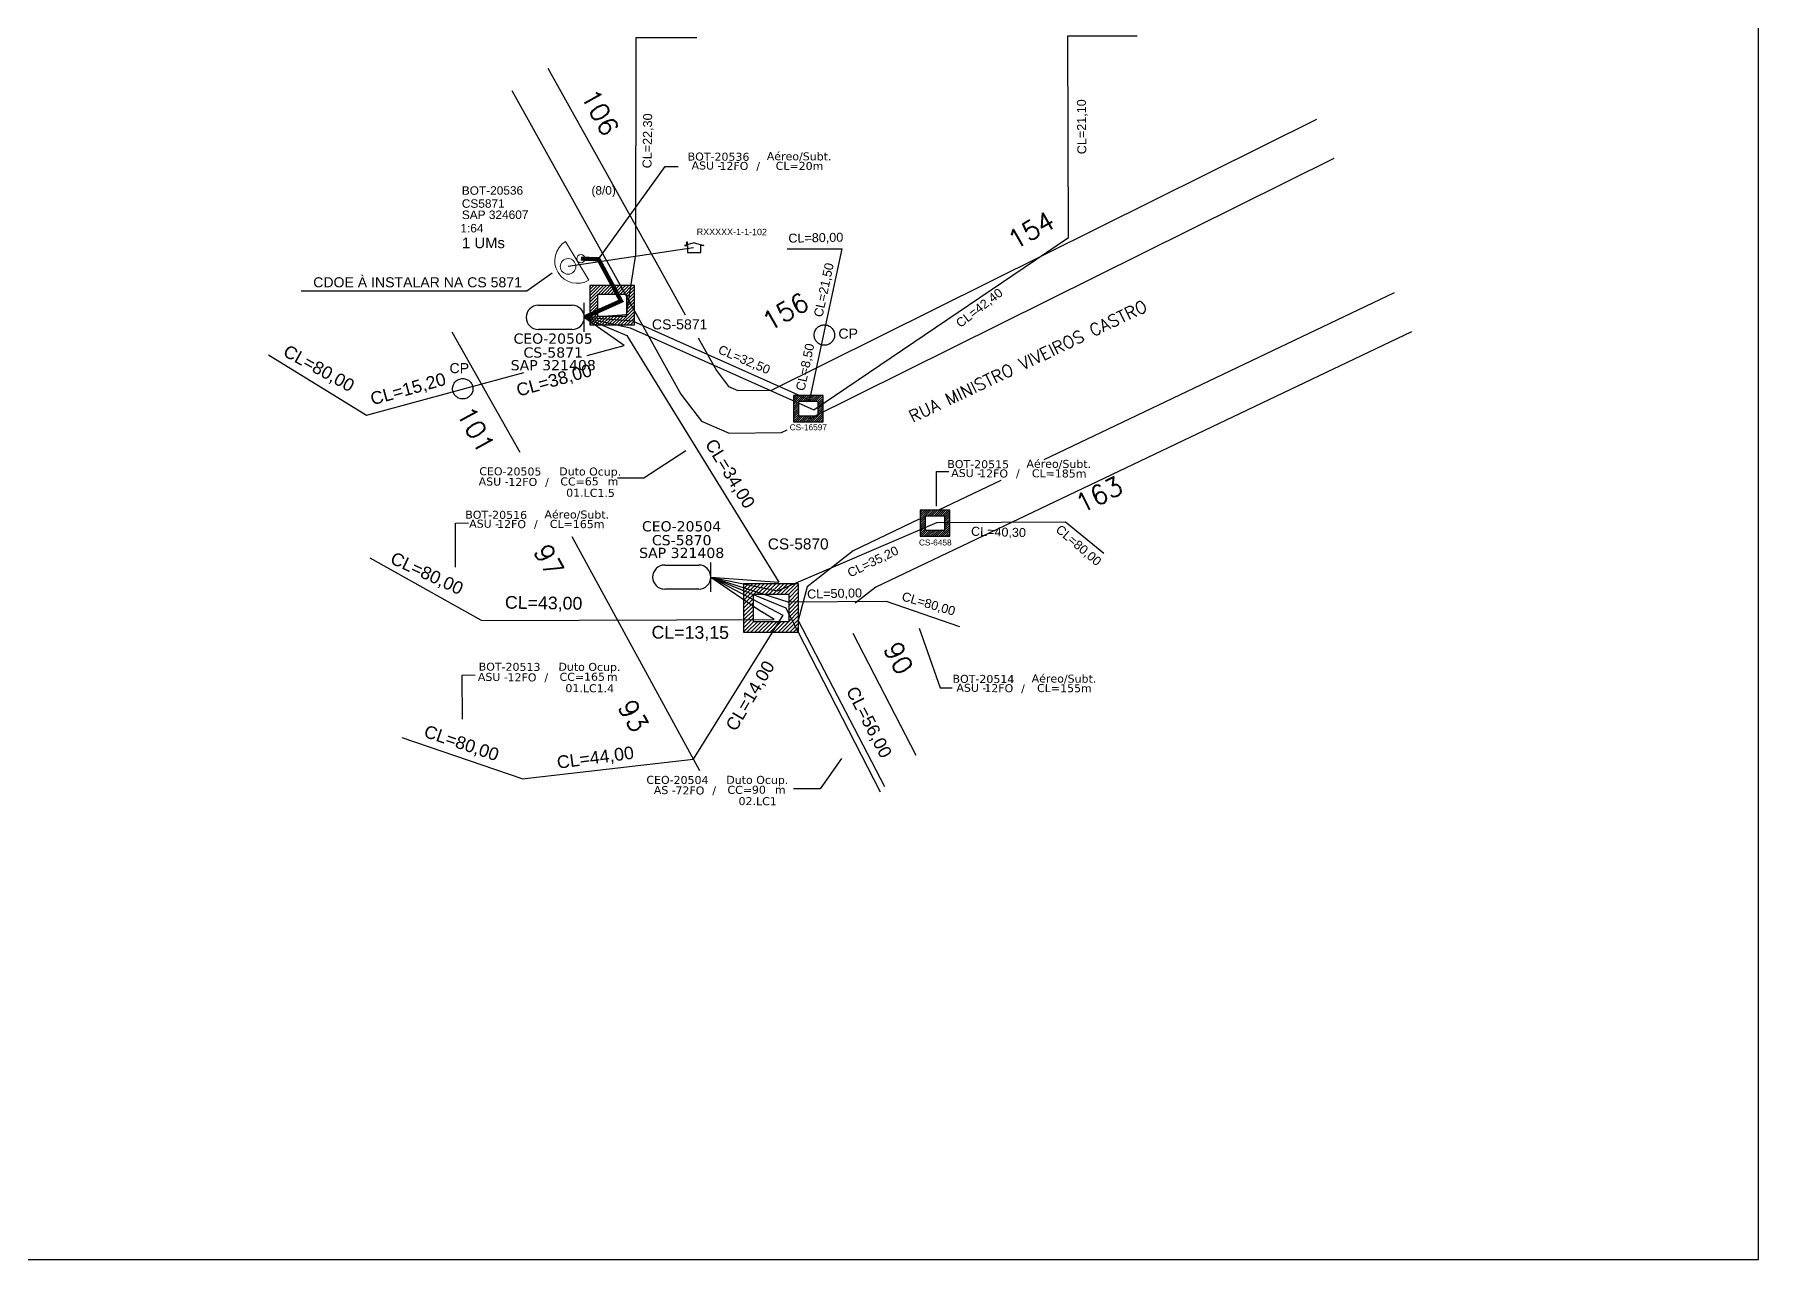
# Model space of a CAD drawing. Extents: x -89 to 749, y 705 to 1299.
# Drawn here: x 260.6 to 749.2, y 705 to 1052.3 of the extents above; entities that cross this region are included whole.
import ezdxf
from ezdxf.enums import TextEntityAlignment as Align

# ---------------------------------------------------------------- set-up
doc = ezdxf.new("R2010")
doc.units = 0
doc.linetypes.add('PHANTOM2', pattern=[1.25, 0.625, -0.125, 0.125, -0.125, 0.125, -0.125])
for name, color, linetype in [('10.1-Caixas Subterrâneas', 5, 'Continuous'), ('20.4-CEOS', 1, 'Continuous'), ('20.5-CEO', 1, 'Continuous'), ('CAP a instalar', 1, 'Continuous'), ('label_cabos', 7, 'Continuous'), ('Legenda', 1, 'Continuous'), ('METRAGEM', 92, 'Continuous'), ('ml', 1, 'Continuous'), ('MUB', 252, 'Continuous'), ('Surveys Casinhas', 7, 'Continuous'), ('surveys legendas', 7, 'Continuous')]:
    doc.layers.add(name, color=color, linetype=linetype)
doc.layers.add("20.0-LEGENDA DOS CDO'S", color=1, linetype='Continuous', lineweight=0)
doc.layers.add('20.2-CDO_POSTE', color=1, linetype='Continuous', lineweight=5)
doc.layers.add('DROP DE CLIENTE', color=140, linetype='Continuous', plot=False)
doc.layers.add('EXTRA', color=50, linetype='Continuous', plot=False)
doc.styles.add('ARIAL', font='arial.ttf')
doc.styles.add('DIGICADE', font='arial.ttf')
doc.styles.add('ROMANS', font='romans')
doc.styles.add('siredit', font='verdana.ttf')
doc.styles.get("Standard").update_dxf_attribs({"font": 'arial.ttf'})
doc.linetypes.add('FENCELINE1', pattern='A,0.25,-0.1,[133,ltypeshp.shx,S=0.1,R=0,X=-0.1,Y=0],-0.1,1', length=1.45)
doc.dimstyles.get("Standard").update_dxf_attribs({"dimtxt": 0.18, "dimasz": 0.18, "dimexe": 0.18, "dimexo": 0.0625, "dimgap": 0.09, "dimtad": 0, "dimtih": 1, "dimtoh": 1, "dimdec": 4, "dimzin": 0, "dimdsep": 46, "dimtxsty": 'Standard', "dimcen": 0.09, "dimadec": 0, "dimazin": 0, "dimtfac": 1, "dimtdec": 4, "dimtofl": 0, "dimtmove": 0, "dimatfit": 3, "dimfxl": 0, "dimtolj": 1, "dimtzin": 0, "dimarcsym": 0})

# ---------------------------------------------------------------- blocks, each defined once
blk = doc.blocks.new('*X58')
at = {"color": 0, "linetype": 'Continuous'}
for p, q in [((-1.25, 0.34099), (-0.49099, 1.1)), ((-1.25, 0.517767), (-0.667767, 1.1)), ((-1.25, 0.694544), (-0.844544, 1.1)), ((-1.25, 0.87132), (-1.02132, 1.1)), ((-1.25, 1.048097), (-1.198097, 1.1)), ((-0.789214, 0.625), (-0.314214, 1.1)), ((-0.612437, 0.625), (-0.137437, 1.1)), ((-0.43566, 0.625), (0.03934, 1.1)), ((-0.258883, 0.625), (0.216117, 1.1)), ((-0.082107, 0.625), (0.392893, 1.1)), ((0.09467, 0.625), (0.56967, 1.1)), ((0.271447, 0.625), (0.746447, 1.1)), ((0.448223, 0.625), (0.923223, 1.1)), ((0.625, 0.625), (1.1, 1.1)), ((0.801777, 0.625), (1.25, 1.073223)), ((0.8035, 0.449947), (1.25, 0.896447)), ((-1.25, 0.164214), (-0.8035, 0.610714)), ((-1.25, -0.012563), (-0.8035, 0.433937)), ((-1.25, -0.18934), (-0.8035, 0.25716)), ((-1.25, -0.366117), (-0.8035, 0.080383)), ((0.8035, 0.27317), (1.25, 0.71967)), ((0.8035, 0.096393), (1.25, 0.542893)), ((0.8035, -0.080383), (1.25, 0.366117)), ((0.8035, -0.25716), (1.25, 0.18934)), ((0.8035, -0.433937), (1.25, 0.012563)), ((-1.25, -0.542893), (-0.8035, -0.096393)), ((-1.25, -0.71967), (-0.8035, -0.27317)), ((-1.25, -0.896447), (-0.8035, -0.449947)), ((-1.25, -1.073223), (-0.801777, -0.625)), ((-1.1, -1.1), (-0.625, -0.625)), ((-0.923223, -1.1), (-0.448223, -0.625)), ((-0.746447, -1.1), (-0.271447, -0.625)), ((-0.56967, -1.1), (-0.09467, -0.625)), ((-0.392893, -1.1), (0.082107, -0.625)), ((-0.216117, -1.1), (0.258883, -0.625)), ((-0.03934, -1.1), (0.43566, -0.625)), ((0.137437, -1.1), (0.612437, -0.625)), ((0.314214, -1.1), (0.789214, -0.625)), ((0.49099, -1.1), (1.25, -0.34099)), ((0.667767, -1.1), (1.25, -0.517767)), ((0.8035, -0.610714), (1.25, -0.164214)), ((0.844544, -1.1), (1.25, -0.694544)), ((1.02132, -1.1), (1.25, -0.87132)), ((1.198097, -1.1), (1.25, -1.048097))]:
    blk.add_line(p, q, dxfattribs=at)
blk = doc.blocks.new('MANHOLE_MQ')
at = {"color": 0, "linetype": 'Continuous'}
for p, q in [((0.00000623, 0.00000569), (-0.00000627, 0.00000569)), ((-0.00000627, 0.00000569), (-0.00000627, -0.00000531)), ((0.00000623, -0.00000531), (0.00000623, 0.00000569)), ((-0.00000404, 0.00000331), (0.00000399, 0.00000331)), ((-0.00000404, -0.00000294), (-0.00000404, 0.00000331)), ((0.00000399, 0.00000331), (0.00000399, -0.00000294)), ((0.00000399, -0.00000294), (-0.00000404, -0.00000294)), ((0.00000399, -0.00000294), (0.00000399, -0.00000294)), ((-0.00000627, -0.00000531), (0.00000623, -0.00000531))]:
    blk.add_line(p, q, dxfattribs=at)
at = {"color": 0, "linetype": 'Continuous', "xscale": 5e-06, "yscale": 5e-06, "zscale": 1e-05}
blk.add_blockref('*X58', (-0.00000002, 0.00000019), dxfattribs=at)
blk = doc.blocks.new('MHMZ')
at = {"linetype": 'PHANTOM2'}
blk.add_circle((0, 0), 0.0000101, dxfattribs=at)
blk = doc.blocks.new('LEGENDA DOS CABOS')
at = {"layer": 'EXTRA', "color": 0, "style": 'siredit'}
for tag, p in [('ID', (4.6, 0.97)), ('XX', (9.03, 0.97))]:
    blk.add_attdef(tag, text='', height=0.48, rotation=359.69, dxfattribs=at).set_placement(p, align=Align.MIDDLE_CENTER)
at = {"layer": 'Legenda', "color": 0, "style": 'siredit'}
for tag, p in [('TIPO_CABO', (1.31, 0)), ('CABO', (4.69, -0.05)), ('/', (6.81, -0.05)), ('METROS', (10.03, -0.05))]:
    blk.add_attdef(tag, text='', height=0.8, rotation=359.69, dxfattribs=at).set_placement(p, align=Align.MIDDLE_CENTER)
blk = doc.blocks.new('Inst CB DT OCUP CFOA-SM-ASU-120-S-12')
at = {"layer": 'label_cabos', "color": 0, "style": 'siredit'}
for tag, flags, p in [('ID_ATIVIDADE', 3, (1.31, 2.67)), ('FATOR', 1, (11.56, 2.55))]:
    blk.add_attdef(tag, text='', height=1, rotation=359.69, dxfattribs=dict(at, flags=flags)).set_placement(p, align=Align.MIDDLE_CENTER)
for tag, p in [('TIPO_CABO', (1.26, 0)), ('DESTINO_CABO', (3.13, 1.26)), ('CABO', (4.69, -0.05)), ('/', (7.71, -0.05)), ('LANCE', (10.91, 0)), ('TIPO_CABO', (13.11, 1.24)), ('UND', (15.96, 0)), ('FID', (13.15, -1.41))]:
    blk.add_attdef(tag, text='', height=1, rotation=359.69, dxfattribs=at).set_placement(p, align=Align.MIDDLE_CENTER)
blk.add_attdef('QTDE', (12.43, -0.47), '', height=1, rotation=359.69, dxfattribs=at)
blk = doc.blocks.new('Inst CB DT OCUP CFOA-SM-AS-80-TS-72')
at = {"layer": 'label_cabos', "color": 0, "style": 'siredit'}
for tag, flags, p in [('ID_ATIVIDADE', 3, (1.31, 2.67)), ('FATOR', 1, (11.56, 2.55))]:
    blk.add_attdef(tag, text='', height=1, rotation=359.69, dxfattribs=dict(at, flags=flags)).set_placement(p, align=Align.MIDDLE_CENTER)
for tag, p in [('TIPO_CABO', (1.76, 0)), ('DESTINO_CABO', (3.13, 1.26)), ('CABO', (4.69, -0.05)), ('/', (7.71, -0.05)), ('LANCE', (10.91, 0)), ('TIPO_CABO', (13.11, 1.24)), ('UND', (15.96, 0)), ('FID', (13.15, -1.41))]:
    blk.add_attdef(tag, text='', height=1, rotation=359.69, dxfattribs=at).set_placement(p, align=Align.MIDDLE_CENTER)
blk.add_attdef('QTDE', (12.43, -0.47), '', height=1, rotation=359.69, dxfattribs=at)
blk = doc.blocks.new('Inst CDOE-16 CAIXA DIST OPT CDOE 48F_16D C_SPL_2_1_8')
at = {"layer": "20.0-LEGENDA DOS CDO'S", "color": 0}
for tag, p, style, flags in [('ID_ATIVIDADE', (0.12, 6.47), 'ARIAL', 3), ('FATOR', (7.92, 6.47), 'ARIAL', 1), ('QTDE', (0.1, -1.17), 'DIGICADE', 3)]:
    blk.add_attdef(tag, p, '', height=0.8, rotation=0.118, dxfattribs=dict(at, style=style, flags=flags))
at = {"layer": "20.0-LEGENDA DOS CDO'S", "color": 0, "style": 'ARIAL'}
for tag, p, height in [('FID', (0.12, 5.25), 0.8), ('SAP', (0.12, 2.96), 0.8), ('CORDOALHA', (0.12, 4.02), 0.8), ('1:XX', (-0.01, 1.7), 0.8), ('UMS', (0.14, 0.22), 1)]:
    blk.add_attdef(tag, p, '', height=height, rotation=0.118, dxfattribs=at)
blk.add_attdef('FIBRAS_UTILIZADAS', text='', height=0.8, rotation=0.118, dxfattribs=at).set_placement((8.08, 5.26), align=Align.CENTER)
blk = doc.blocks.new('*U67')
at = {"color": 0}
blk.add_line((2.14, -0.58), (-2.1, -0.68), dxfattribs=at)
for centre, radius in [((0, 0.38), 0.733), ((0.03, -1.03), 0.393)]:
    blk.add_circle(centre, radius, dxfattribs=at)
blk.add_arc((0.02, -0.63), 2.12, 1.3782, 181.3782, dxfattribs=at)
blk = doc.blocks.new('SURVEY_SURVEY')
for p, q in [((0, 0.0000152), (-0.0000151, 0.0000108)), ((-0.0000151, 0.0000108), (-0.0000104, 0.0000108)), ((-0.0000103, 0), (-0.0000103, 0.0000108)), ((0.0000103, 0), (-0.0000103, 0)), ((0, 0.0000152), (0.0000151, 0.0000108)), ((0.0000101, 0.0000159), (0.0000117, 0.0000159)), ((0.0000101, 0.0000123), (0.0000101, 0.0000159)), ((0.0000151, 0.0000108), (0.0000103, 0.0000108)), ((0.0000103, 0.0000108), (0.0000103, 0)), ((0.0000117, 0.0000159), (0.0000117, 0.0000119))]:
    blk.add_line(p, q)

msp = doc.modelspace()

# ---------------------------------------------------------------- linework, layer by layer
msp.add_lwpolyline([(-89.32, 705.02), (749.25, 705.02), (749.25, 1299.02), (-89.32, 1299.02), (-89.32, 705.02)])
at = {"layer": '20.5-CEO', "color": 5}
for p, q in [((403.41, 975.53), (413.02, 975.53)), ((413.02, 968.68), (403.41, 968.68)), ((439.26, 901.9), (448.87, 901.9)), ((448.87, 895.05), (439.26, 895.05))]:
    msp.add_line(p, q, dxfattribs=at)
for points in [[(416.45, 967.97), (416.45, 976.23)], [(452.3, 894.35), (452.3, 902.61)]]:
    msp.add_lwpolyline(points, dxfattribs=at)
for centre, start, end in [((403.41, 972.1), 90, 270), ((413.02, 972.1), 270, 90), ((439.26, 898.48), 90, 270), ((448.87, 898.48), 270, 90)]:
    msp.add_arc(centre, 3.43, start, end, dxfattribs=at)
at = {"layer": 'CAP a instalar', "color": 251, "ltscale": 5}
for points in [[(431.02, 989.95), (431.14, 1051.43), (448.33, 1051.42)], [(481.49, 945.9), (553.72, 994.76), (553.48, 1051.93)], [(553.48, 1051.93), (573.18, 1051.97)], [(428.43, 972.91), (431.02, 989.95)], [(416.45, 972.1), (428.43, 972.91)], [(416.45, 972.1), (429.43, 969.16)], [(429.43, 969.16), (481.49, 945.9)], [(471.24, 894.58), (516.35, 913.97), (552.82, 914.14)], [(552.82, 914.14), (563.69, 905.3)], [(387.34, 886.2), (355.73, 903.81)], [(452.3, 898.48), (471.24, 894.58)], [(452.3, 898.48), (474.42, 891.42)], [(522.86, 884.38), (502.07, 891.55), (474.42, 891.42)], [(387.34, 886.2), (387.34, 886.2), (470.22, 886.5), (466.8, 888.66)], [(387.34, 886.2), (387.34, 886.2)]]:
    msp.add_lwpolyline(points, dxfattribs=at)
at = {"layer": 'CAP a instalar', "ltscale": 5, "const_width": 1.19}
msp.add_lwpolyline([(416.45, 972.1), (426.87, 976.77), (420.48, 988.59), (415.48, 988.76)], dxfattribs=at)
at = {"layer": 'CAP a instalar', "color": 7, "ltscale": 5}
for points in [[(473.93, 991.57), (489.56, 991.58)], [(480.24, 948.33), (489.56, 991.58), (489.56, 991.58)], [(430.29, 971.08), (416.45, 972.1)], [(417.23, 961.3), (427.75, 964.14), (416.45, 972.1)], [(430.29, 971.08), (480.43, 948.68)], [(326.93, 961.47), (326.93, 961.47), (354.7, 944.43)], [(354.7, 944.43), (399.34, 956.48)], [(452.3, 898.48), (472.73, 887.68)], [(472.73, 887.68), (447.29, 846.91)], [(398.83, 841.25), (364.83, 852.91)], [(398.83, 841.25), (447.29, 846.91)]]:
    msp.add_lwpolyline(points, dxfattribs=at)
at = {"layer": 'CAP a instalar', "color": 5, "ltscale": 5}
for points in [[(416.45, 972.1), (428.5, 966.98)], [(416.45, 972.1), (428.5, 966.98)], [(416.45, 972.1), (428.5, 966.98)], [(428.5, 966.98), (471.56, 897.07)], [(452.3, 898.48), (473.53, 889.77)], [(452.3, 898.48), (471.56, 897.07)], [(500.37, 837.56), (473.53, 889.77)]]:
    msp.add_lwpolyline(points, dxfattribs=at)
at = {"layer": 'CAP a instalar', "color": 251, "linetype": 'FENCELINE1', "ltscale": 5}
msp.add_lwpolyline([(452.3, 898.48), (466.8, 888.66)], dxfattribs=at)
at = {"layer": 'CAP a instalar', "ltscale": 5}
msp.add_lwpolyline([(469.66, 889.63), (469.66, 889.63)], dxfattribs=at)
at = {"layer": 'DROP DE CLIENTE'}
msp.add_lwpolyline([(447.41, 991.81), (411.87, 986.57)], dxfattribs=at)
at = {"layer": 'MUB'}
for points in [[(406.14, 1042.79), (437.7, 986.11)], [(395.88, 1036.39), (443.78, 950.37), (449.67, 942.68), (457.53, 939.32), (472.38, 939.46), (473.92, 940.22)], [(448.71, 966.35), (453.91, 957.01), (457.33, 952.53), (459.95, 951.41), (469.49, 951.5), (624.06, 1028.33)], [(480.41, 943.44), (628.97, 1017.29)], [(437.7, 986.11), (445.09, 972.84)], [(645.97, 979.07), (546.69, 931.71)], [(398.24, 933.84), (379.02, 967.91)], [(650.88, 968.04), (499.05, 895.61), (493.23, 891.06)], [(534.5, 925.9), (516.88, 917.49)], [(511.39, 914.87), (492.65, 905.93), (479.65, 895.76), (477.06, 886.16), (501.51, 839.09)], [(449.18, 843.55), (413.02, 909.92)], [(492.53, 882.56), (510.46, 848.04)]]:
    msp.add_lwpolyline(points, dxfattribs=at)

# ---------------------------------------------------------------- block references
at = {"layer": '10.1-Caixas Subterrâneas', "color": 30, "rotation": 180.0000000000632}
for p, xscale, yscale, zscale in [((424.34, 975.74), 1016237.604725654, 1016237.604725654, 1016237.604725654), ((479.91, 946.35), 671854.4601338152, 671854.4601338152, 671854.4601338152), ((515.84, 913.92), 671854.4601338152, 671854.4601338152, 671854.4601338152), ((469.38, 889.95), 1248689.570362751, 1248689.570362751, 1248689.570362751)]:
    msp.add_blockref('MANHOLE_MQ', p, dxfattribs=dict(at, xscale=xscale, yscale=yscale, zscale=zscale))
at = {"layer": '10.1-Caixas Subterrâneas', "xscale": 286315.1633919686, "yscale": 286315.1633919686, "zscale": 286315.1633919686}
for p in [(484.49, 967.1), (382.01, 951.87)]:
    msp.add_blockref('MHMZ', p, dxfattribs=at)
at = {"layer": "20.0-LEGENDA DOS CDO'S", "lineweight": 0}
ref = msp.add_blockref('Inst CDOE-16 CAIXA DIST OPT CDOE 48F_16D C_SPL_2_1_8', (381.38, 991.07), dxfattribs=dict(at, xscale=3.008952636089276, yscale=3.008952636089276, zscale=3.008952636089276))
ref.add_attrib('FID', 'BOT-20536', (381.74, 1006.86), dxfattribs={"color": 0, "height": 2.407, "rotation": 0.118, "style": 'ARIAL'})
ref.add_attrib('CORDOALHA', 'CS5871', (381.75, 1003.17), dxfattribs={"color": 0, "height": 2.407, "rotation": 0.118, "style": 'ARIAL'})
ref.add_attrib('SAP', 'SAP 324607', (381.75, 999.98), dxfattribs={"color": 0, "height": 2.407, "rotation": 0.118, "style": 'ARIAL'})
ref.add_attrib('1:XX', '1:64', (381.34, 996.19), dxfattribs={"color": 0, "height": 2.407, "rotation": 0.118, "style": 'ARIAL'})
ref.add_attrib('UMS', '1 UMs', (381.8, 991.72), dxfattribs={"color": 0, "height": 3.009, "rotation": 0.118, "style": 'ARIAL'})
ref.add_attrib('FIBRAS_UTILIZADAS', '(8/0)', dxfattribs={"color": 0, "height": 2.407, "rotation": 0.118, "style": 'ARIAL'}).set_placement((421.94, 1006.91), align=Align.CENTER)
at = {"layer": '20.2-CDO_POSTE', "xscale": -3.008952636089276, "yscale": 3.008952636089276, "zscale": 3.008952636089277, "rotation": 122.5987112795292}
msp.add_blockref('*U67', (412.83, 987.17), dxfattribs=at)
at = {"layer": 'label_cabos', "color": 0, "lineweight": 0}
ref = msp.add_blockref('LEGENDA DOS CABOS', (444.88, 1013.97), dxfattribs=dict(at, xscale=2.268383964712092, yscale=2.268383964712092, zscale=2.863151633919687))
ref.add_attrib('ID', 'BOT-20536', dxfattribs={"color": 0, "height": 2.268, "rotation": 359.69, "style": 'siredit'}).set_placement((454.5, 1017.67), align=Align.MIDDLE_CENTER)
ref.add_attrib('CABO', '12FO', dxfattribs={"color": 0, "height": 2.268, "rotation": 359.69, "style": 'siredit'}).set_placement((458.86, 1015.05), align=Align.MIDDLE_CENTER)
ref.add_attrib('METROS', 'CL=20m', dxfattribs={"color": 0, "height": 2.268, "rotation": 359.69, "style": 'siredit'}).set_placement((477.45, 1015.05), align=Align.MIDDLE_CENTER)
ref.add_attrib('XX', 'Aéreo/Subt.', dxfattribs={"color": 0, "height": 2.2684, "rotation": 359.69, "style": 'siredit'}).set_placement((477.34, 1017.77), align=Align.MIDDLE_CENTER)
ref.add_attrib('/', '/', dxfattribs={"color": 0, "height": 2.27, "rotation": 359.69, "style": 'siredit'}).set_placement((465.73, 1015.05), align=Align.MIDDLE_CENTER)
ref.add_attrib('TIPO_CABO', 'ASU -', dxfattribs={"color": 0, "height": 2.268, "rotation": 359.69, "style": 'siredit'}).set_placement((451.1, 1015.16), align=Align.MIDDLE_CENTER)
ref = msp.add_blockref('Inst CB DT OCUP CFOA-SM-ASU-120-S-12', (388.39, 925.59), dxfattribs=dict(at, xscale=2.268383964712092, yscale=2.268383964712092, zscale=2.935577611764424))
ref.add_attrib('DESTINO_CABO', 'CEO-20505', dxfattribs={"color": 0, "height": 2.268, "rotation": 359.69, "style": 'siredit'}).set_placement((395.5, 928.45), align=Align.MIDDLE_CENTER)
ref.add_attrib('CABO', '12FO', dxfattribs={"color": 0, "height": 2.268, "rotation": 359.69, "style": 'siredit'}).set_placement((399.02, 925.47), align=Align.MIDDLE_CENTER)
ref.add_attrib('TIPO_CABO', 'Duto Ocup.', dxfattribs={"color": 0, "height": 2.268, "rotation": 359.69, "style": 'siredit'}).set_placement((418.13, 928.41), align=Align.MIDDLE_CENTER)
ref.add_attrib('/', '/', dxfattribs={"color": 0, "height": 2.27, "rotation": 359.69, "style": 'siredit'}).set_placement((405.89, 925.47), align=Align.MIDDLE_CENTER)
ref.add_attrib('TIPO_CABO', 'ASU - ', dxfattribs={"color": 0, "height": 2.268, "rotation": 359.69, "style": 'siredit'}).set_placement((391.26, 925.57), align=Align.MIDDLE_CENTER)
ref.add_attrib('FID', '01.LC1.5', dxfattribs={"color": 0, "height": 2.268, "rotation": 359.69, "style": 'siredit'}).set_placement((418.22, 922.38), align=Align.MIDDLE_CENTER)
ref.add_attrib('LANCE', 'CC=', dxfattribs={"color": 0, "height": 2.268, "rotation": 359.69, "style": 'siredit'}).set_placement((413.14, 925.59), align=Align.MIDDLE_CENTER)
ref.add_attrib('QTDE', '65', (416.59, 924.51), dxfattribs={"color": 0, "height": 2.268, "rotation": 359.69, "style": 'siredit'})
ref.add_attrib('UND', 'm', dxfattribs={"color": 0, "height": 2.27, "rotation": 359.69, "style": 'siredit'}).set_placement((424.6, 925.59), align=Align.MIDDLE_CENTER)
ref = msp.add_blockref('LEGENDA DOS CABOS', (518.47, 926.8), dxfattribs=dict(at, xscale=2.268383964712092, yscale=2.268383964712092, zscale=2.863151633919687))
ref.add_attrib('ID', 'BOT-20515', dxfattribs={"color": 0, "height": 2.268, "rotation": 359.69, "style": 'siredit'}).set_placement((528.09, 930.49), align=Align.MIDDLE_CENTER)
ref.add_attrib('CABO', '12FO', dxfattribs={"color": 0, "height": 2.268, "rotation": 359.69, "style": 'siredit'}).set_placement((532.45, 927.87), align=Align.MIDDLE_CENTER)
ref.add_attrib('METROS', 'CL=185m', dxfattribs={"color": 0, "height": 2.268, "rotation": 359.69, "style": 'siredit'}).set_placement((551.04, 927.87), align=Align.MIDDLE_CENTER)
ref.add_attrib('XX', 'Aéreo/Subt.', dxfattribs={"color": 0, "height": 2.2684, "rotation": 359.69, "style": 'siredit'}).set_placement((550.93, 930.59), align=Align.MIDDLE_CENTER)
ref.add_attrib('/', '/', dxfattribs={"color": 0, "height": 2.27, "rotation": 359.69, "style": 'siredit'}).set_placement((539.32, 927.87), align=Align.MIDDLE_CENTER)
ref.add_attrib('TIPO_CABO', 'ASU -', dxfattribs={"color": 0, "height": 2.268, "rotation": 359.69, "style": 'siredit'}).set_placement((524.69, 927.98), align=Align.MIDDLE_CENTER)
ref = msp.add_blockref('LEGENDA DOS CABOS', (381.86, 912.44), dxfattribs=dict(at, xscale=2.268383964712092, yscale=2.268383964712092, zscale=2.863151633919687))
ref.add_attrib('ID', 'BOT-20516', dxfattribs={"color": 0, "height": 2.268, "rotation": 359.69, "style": 'siredit'}).set_placement((391.48, 916.14), align=Align.MIDDLE_CENTER)
ref.add_attrib('CABO', '12FO', dxfattribs={"color": 0, "height": 2.268, "rotation": 359.69, "style": 'siredit'}).set_placement((395.84, 913.52), align=Align.MIDDLE_CENTER)
ref.add_attrib('METROS', 'CL=165m', dxfattribs={"color": 0, "height": 2.268, "rotation": 359.69, "style": 'siredit'}).set_placement((414.43, 913.52), align=Align.MIDDLE_CENTER)
ref.add_attrib('XX', 'Aéreo/Subt.', dxfattribs={"color": 0, "height": 2.2684, "rotation": 359.69, "style": 'siredit'}).set_placement((414.32, 916.23), align=Align.MIDDLE_CENTER)
ref.add_attrib('/', '/', dxfattribs={"color": 0, "height": 2.27, "rotation": 359.69, "style": 'siredit'}).set_placement((402.71, 913.52), align=Align.MIDDLE_CENTER)
ref.add_attrib('TIPO_CABO', 'ASU -', dxfattribs={"color": 0, "height": 2.268, "rotation": 359.69, "style": 'siredit'}).set_placement((388.08, 913.62), align=Align.MIDDLE_CENTER)
ref = msp.add_blockref('Inst CB DT OCUP CFOA-SM-ASU-120-S-12', (388.18, 870.19), dxfattribs=dict(at, xscale=2.268383964712092, yscale=2.268383964712092, zscale=2.268383964712092))
ref.add_attrib('DESTINO_CABO', 'BOT-20513', dxfattribs={"color": 0, "height": 2.268, "rotation": 359.69, "style": 'siredit'}).set_placement((395.28, 873.06), align=Align.MIDDLE_CENTER)
ref.add_attrib('CABO', '12FO', dxfattribs={"color": 0, "height": 2.268, "rotation": 359.69, "style": 'siredit'}).set_placement((398.8, 870.07), align=Align.MIDDLE_CENTER)
ref.add_attrib('TIPO_CABO', 'Duto Ocup.', dxfattribs={"color": 0, "height": 2.268, "rotation": 359.69, "style": 'siredit'}).set_placement((417.91, 873.02), align=Align.MIDDLE_CENTER)
ref.add_attrib('/', '/', dxfattribs={"color": 0, "height": 2.27, "rotation": 359.69, "style": 'siredit'}).set_placement((405.67, 870.07), align=Align.MIDDLE_CENTER)
ref.add_attrib('TIPO_CABO', 'ASU - ', dxfattribs={"color": 0, "height": 2.268, "rotation": 359.69, "style": 'siredit'}).set_placement((391.04, 870.18), align=Align.MIDDLE_CENTER)
ref.add_attrib('FID', '01.LC1.4', dxfattribs={"color": 0, "height": 2.268, "rotation": 359.69, "style": 'siredit'}).set_placement((418, 866.98), align=Align.MIDDLE_CENTER)
ref.add_attrib('LANCE', 'CC=', dxfattribs={"color": 0, "height": 2.268, "rotation": 359.69, "style": 'siredit'}).set_placement((412.92, 870.2), align=Align.MIDDLE_CENTER)
ref.add_attrib('QTDE', '165', (416.37, 869.12), dxfattribs={"color": 0, "height": 2.268, "rotation": 359.69, "style": 'siredit'})
ref.add_attrib('UND', 'm', dxfattribs={"color": 0, "height": 2.27, "rotation": 359.69, "style": 'siredit'}).set_placement((424.39, 870.2), align=Align.MIDDLE_CENTER)
ref = msp.add_blockref('LEGENDA DOS CABOS', (519.95, 865.91), dxfattribs=dict(at, xscale=2.268383964712092, yscale=2.268383964712092, zscale=2.863151633919687))
ref.add_attrib('ID', 'BOT-20514', dxfattribs={"color": 0, "height": 2.268, "rotation": 359.69, "style": 'siredit'}).set_placement((529.57, 869.61), align=Align.MIDDLE_CENTER)
ref.add_attrib('CABO', '12FO', dxfattribs={"color": 0, "height": 2.268, "rotation": 359.69, "style": 'siredit'}).set_placement((533.93, 866.99), align=Align.MIDDLE_CENTER)
ref.add_attrib('METROS', 'CL=155m', dxfattribs={"color": 0, "height": 2.268, "rotation": 359.69, "style": 'siredit'}).set_placement((552.52, 866.99), align=Align.MIDDLE_CENTER)
ref.add_attrib('XX', 'Aéreo/Subt.', dxfattribs={"color": 0, "height": 2.2684, "rotation": 359.69, "style": 'siredit'}).set_placement((552.4, 869.71), align=Align.MIDDLE_CENTER)
ref.add_attrib('/', '/', dxfattribs={"color": 0, "height": 2.27, "rotation": 359.69, "style": 'siredit'}).set_placement((540.8, 866.99), align=Align.MIDDLE_CENTER)
ref.add_attrib('TIPO_CABO', 'ASU -', dxfattribs={"color": 0, "height": 2.268, "rotation": 359.69, "style": 'siredit'}).set_placement((526.16, 867.1), align=Align.MIDDLE_CENTER)
at = {"layer": 'label_cabos'}
ref = msp.add_blockref('Inst CB DT OCUP CFOA-SM-AS-80-TS-72', (435.76, 838.1), dxfattribs=dict(at, xscale=2.268383964712093, yscale=2.268383964712093, zscale=8.33470073394482, rotation=0.1315642785740554))
ref.add_attrib('DESTINO_CABO', 'CEO-20504', dxfattribs={"color": 0, "height": 2.268, "rotation": 359.8216, "style": 'siredit'}).set_placement((442.86, 840.98), align=Align.MIDDLE_CENTER)
ref.add_attrib('CABO', '72FO', dxfattribs={"color": 0, "height": 2.268, "rotation": 359.8216, "style": 'siredit'}).set_placement((446.39, 838), align=Align.MIDDLE_CENTER)
ref.add_attrib('TIPO_CABO', 'Duto Ocup.', dxfattribs={"color": 0, "height": 2.268, "rotation": 359.8216, "style": 'siredit'}).set_placement((465.49, 840.99), align=Align.MIDDLE_CENTER)
ref.add_attrib('/', '/', dxfattribs={"color": 0, "height": 2.27, "rotation": 359.8216, "style": 'siredit'}).set_placement((453.26, 838.02), align=Align.MIDDLE_CENTER)
ref.add_attrib('TIPO_CABO', 'AS - ', dxfattribs={"color": 0, "height": 2.268, "rotation": 359.8216, "style": 'siredit'}).set_placement((439.76, 838.1), align=Align.MIDDLE_CENTER)
ref.add_attrib('FID', '02.LC1', dxfattribs={"color": 0, "height": 2.268, "rotation": 359.8216, "style": 'siredit'}).set_placement((465.6, 834.96), align=Align.MIDDLE_CENTER)
ref.add_attrib('LANCE', 'CC=', dxfattribs={"color": 0, "height": 2.268, "rotation": 359.8216, "style": 'siredit'}).set_placement((460.51, 838.16), align=Align.MIDDLE_CENTER)
ref.add_attrib('QTDE', '90', (463.96, 837.09), dxfattribs={"color": 0, "height": 2.268, "rotation": 359.8216, "style": 'siredit'})
ref.add_attrib('UND', 'm', dxfattribs={"color": 0, "height": 2.27, "rotation": 359.8216, "style": 'siredit'}).set_placement((471.98, 838.18), align=Align.MIDDLE_CENTER)
at = {"layer": 'Surveys Casinhas', "xscale": -181842.9233588424, "yscale": 181842.9233588458, "zscale": 181842.9233588457, "rotation": 359.8618444730036}
msp.add_blockref('SURVEY_SURVEY', (447.57, 990.5), dxfattribs=at)

# ---------------------------------------------------------------- texts
at = {"layer": '10.1-Caixas Subterrâneas', "color": 2, "style": 'ARIAL'}
msp.add_text('CDOE À INSTALAR NA CS 5871', height=2.8539, dxfattribs=at).set_placement((339.63, 980.63))
at = {"layer": '10.1-Caixas Subterrâneas', "color": 30, "style": 'ARIAL'}
for s, height, p in [('CS-5871', 2.854, (435.62, 968.7)), ('CS-16597', 1.681, (474.66, 940.12)), ('CS-5870', 3.124, (468.47, 906.32)), ('CS-6458', 1.681, (511.3, 907.45))]:
    msp.add_text(s, height=height, dxfattribs=at).set_placement(p)
at = {"layer": '10.1-Caixas Subterrâneas'}
for p in [(488.47, 966.07), (378.25, 956.29)]:
    msp.add_text('CP', height=2.863, dxfattribs=at).set_placement(p)
at = {"layer": '20.4-CEOS', "color": 5, "style": 'siredit'}
for s, p in [('CEO-20505', (407.62, 967.54)), ('CEO-20504', (444.03, 914.33))]:
    msp.add_text(s, height=2.891, dxfattribs=at).set_placement(p, align=Align.TOP_CENTER)
at = {"layer": '20.5-CEO', "color": 5, "style": 'siredit'}
for s, p in [('CS-5871', (407.66, 963.61)), ('SAP 321408', (407.66, 960.01)), ('CS-5870', (444.06, 910.41)), ('SAP 321408', (444.06, 906.8))]:
    msp.add_text(s, height=2.903, dxfattribs=at).set_placement(p, align=Align.TOP_CENTER)
at = {"layer": 'METRAGEM', "style": 'ARIAL'}
for tag, height, rotation, p in [('CL=21,10', 2.553, 90.4626, (558.68, 1026.16)), ('CL=22,30', 2.553, 89.2181, (435.6, 1022.13)), ('CL=80,00', 2.553, 1.1351, (482.09, 993.42)), ('CL=21,50', 2.553, 77.924, (485.57, 979.62)), ('CL=42,40', 2.553, 37.7636, (529.18, 973.81)), ('CL=80,00', 3.599, 331.1569, (340.39, 956.12)), ('CL=32,50', 2.553, 336.8417, (461.3, 958.98)), ('CL=8,50', 2.553, 78.0203, (480.27, 957.75)), ('CL=38,00', 3.599, 15.7217, (408.36, 952.59)), ('CL=15,20', 3.599, 15.6113, (366.99, 950.12)), ('CL=34,00', 3.599, 301.6243, (456.29, 926.89)), ('CL=40,30', 2.553, 358.4904, (533.81, 910.01)), ('CL=80,00', 2.553, 319.3927, (555.74, 906.53)), ('CL=80,00', 3.599, 335.1168, (371.11, 897.94)), ('CL=35,20', 2.553, 26.0129, (498.8, 901.74)), ('CL=50,00', 2.553, 1.3461, (487.41, 892.57)), ('CL=80,00', 2.553, 343.5607, (513.68, 889.73)), ('CL=43,00', 3.599, 359.147, (404.91, 889.39)), ('CL=13,15', 3.599, 359.7747, (446.48, 881.01)), ('CL=14,00', 3.599, 59.2712, (464.98, 863.93)), ('CL=56,00', 3.599, 297.3943, (495.59, 856.55)), ('CL=80,00', 3.599, 341.3072, (381.1, 849.77)), ('CL=44,00', 3.599, 7.55, (419.82, 845.58))]:
    msp.add_attdef(tag, text='(XX/YY)', height=height, rotation=rotation, dxfattribs=at).set_placement(p, align=Align.CENTER)
at = {"layer": 'MUB', "style": 'ROMANS'}
for s, rotation, p in [('106', 298.7839, (420.89, 1030.26)), ('154', 29.9327, (543.07, 996.84)), ('156', 29.9327, (473.46, 973.75)), ('101', 298.8213, (385.73, 940.28)), ('163', 26.7552, (562.35, 921.84)), ('97', 299.085, (406.39, 903.2)), ('90', 297.1558, (505.51, 875.53)), ('93', 299.4759, (430.32, 859.12))]:
    msp.add_text(s, height=5.316, rotation=rotation, dxfattribs=at).set_placement(p, align=Align.MIDDLE_CENTER)
at = {"layer": 'MUB', "color": 5, "insert": (508.01, 945.31), "char_height": 3.4431, "width": 105.7439, "attachment_point": 1, "rotation": 25.4736, "style": 'ROMANS'}
msp.add_mtext('RUA MINISTRO VIVEIROS CASTRO', dxfattribs=at)
at = {"layer": 'surveys legendas'}
msp.add_text('RXXXXX-1-1-102', height=1.8184, rotation=359.7837, dxfattribs=at).set_placement((448.31, 995.47))

# ---------------------------------------------------------------- leaders
at = {"layer": 'ml', "color": 0}
for points in [[(420.48, 988.59), (439.4, 1014.85), (443.1, 1014.91)], [(445.25, 934.24), (433.35, 926.56), (425.87, 926.55)], [(516.24, 918.57), (516.24, 928.42), (519.74, 928.42)], [(379.96, 901.26), (379.94, 913.81), (383.64, 913.87)], [(511.35, 884), (517.33, 867.09), (520.7, 867.09)], [(381.89, 858.17), (381.87, 870.72), (385.57, 870.78)], [(489.35, 847.03), (483.26, 838.49), (475.78, 838.48)]]:
    msp.add_leader(points, dimstyle='Standard', override={"dimasz": 0.5, "dimgap": 0.09, "dimtad": 0}, dxfattribs=at)
at = {"layer": 'ml', "color": 2}
msp.add_leader([(407.37, 984.63), (400.2, 979.5), (336.2, 979.5)], dimstyle='Standard', dxfattribs=at)

doc.saveas('drawing.dxf')
